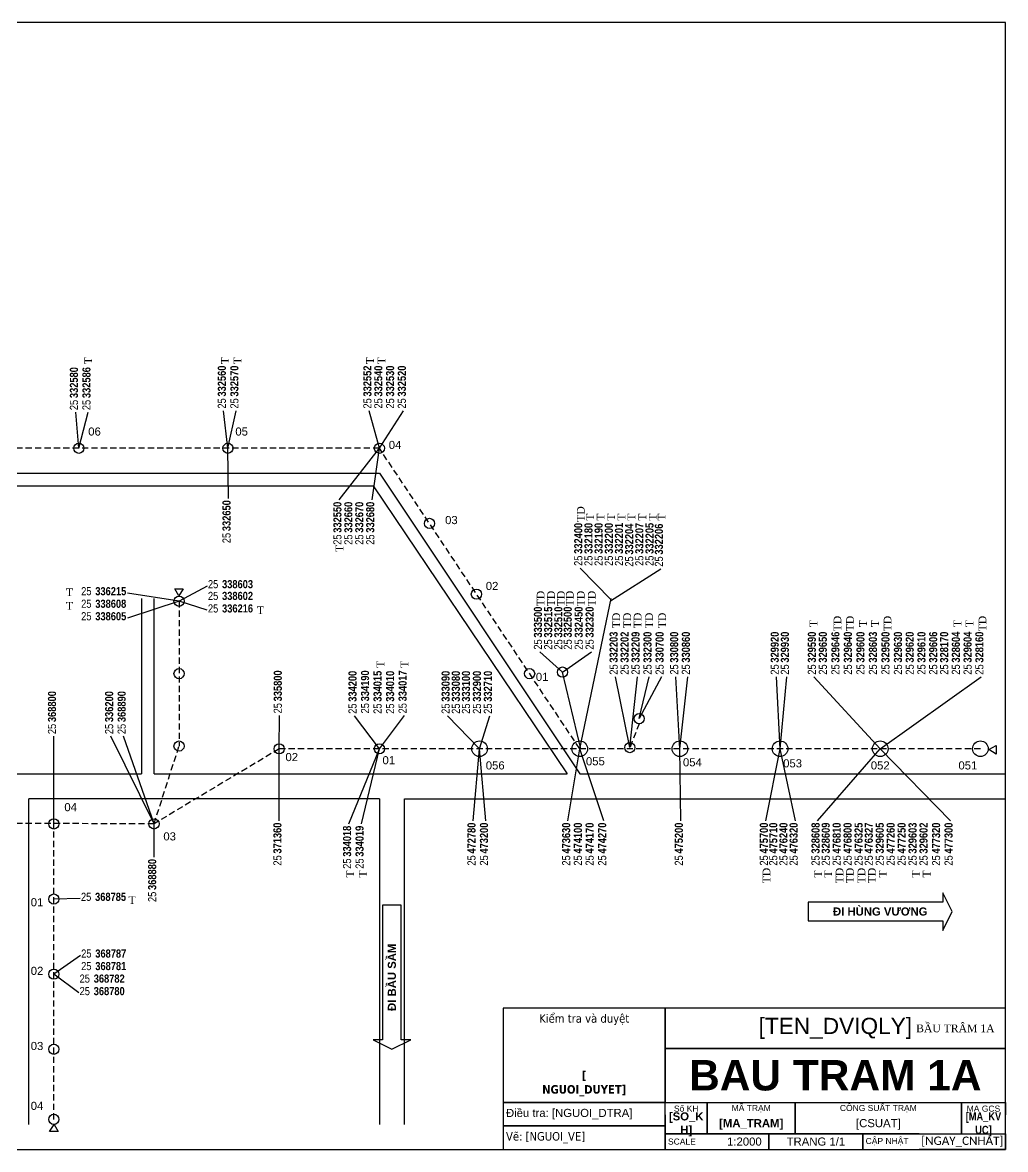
# Model space of a CAD drawing. Header units: metres. Extents: x 429925 to 893472, y 1245258 to 2552490.
# Drawn here: x 442458 to 442957, y 1266144 to 1266715 of the extents above; entities that cross this region are included whole.
import ezdxf

# ---------------------------------------------------------------- set-up
doc = ezdxf.new("R2010")
doc.units = ezdxf.units.M
doc.linetypes.add('HIDDEN2', pattern=[4.7625, 3.175, -1.5875])
for name, color, linetype in [('ANNOTATIONS', 7, 'Continuous'), ('CONNECTOR', 7, 'Continuous'), ('DATA_GRAPHIC', 7, 'Continuous')]:
    doc.layers.add(name, color=color, linetype=linetype)
doc.styles.get("Standard").update_dxf_attribs({"font": 'arial.ttf'})

msp = doc.modelspace()

# ---------------------------------------------------------------- linework, layer by layer
at = {"color": 9, "linetype": 'Continuous'}
for p, q in [((442410.82, 1266486.84), (442639.42, 1266486.84)), ((442639.42, 1266486.84), (442741.02, 1266334.44)), ((442410.82, 1266480.49), (442636.25, 1266480.49)), ((442636.25, 1266480.49), (442734.67, 1266334.44)), ((442518.77, 1266423.34), (442518.77, 1266334.44)), ((442525.12, 1266334.44), (442525.12, 1266423.34)), ((442347.32, 1266334.44), (442518.77, 1266334.44)), ((442525.12, 1266334.44), (442734.67, 1266334.44)), ((442741.02, 1266334.44), (442956.92, 1266334.44)), ((442639.42, 1266321.74), (442461.62, 1266321.74)), ((442461.62, 1266156.64), (442461.62, 1266321.74)), ((442639.42, 1266321.74), (442639.42, 1266156.64)), ((442652.12, 1266321.74), (442956.92, 1266321.74)), ((442652.12, 1266156.64), (442652.12, 1266321.74)), ((442929.93, 1266264.59), (442925.17, 1266274.12)), ((442925.17, 1266274.12), (442925.17, 1266269.36)), ((442641.01, 1266267.77), (442641.01, 1266199.51)), ((442650.53, 1266199.51), (442650.53, 1266267.77)), ((442925.17, 1266269.36), (442856.91, 1266269.36)), ((442925.17, 1266255.07), (442929.93, 1266264.59)), ((442856.91, 1266259.83), (442925.17, 1266259.83)), ((442925.17, 1266259.83), (442925.17, 1266255.07)), ((442641.01, 1266199.51), (442636.25, 1266199.51)), ((442636.25, 1266199.51), (442645.77, 1266194.74)), ((442645.77, 1266194.74), (442655.3, 1266199.51)), ((442655.3, 1266199.51), (442650.53, 1266199.51)), ((442784.38, 1266161.46), (442784.38, 1266167.82)), ((442784.38, 1266167.82), (442805.69, 1266167.82)), ((442805.69, 1266167.82), (442805.69, 1266161.46)), ((442805.71, 1266161.46), (442805.71, 1266167.82)), ((442805.71, 1266167.82), (442850.28, 1266167.82)), ((442850.28, 1266167.82), (442850.28, 1266161.46)), ((442850.28, 1266161.46), (442850.28, 1266167.82)), ((442850.28, 1266167.82), (442934.64, 1266167.82)), ((442934.62, 1266161.46), (442934.62, 1266167.82)), ((442934.62, 1266167.82), (442956.91, 1266167.82)), ((442934.64, 1266167.82), (442934.64, 1266161.46)), ((442956.91, 1266167.82), (442956.91, 1266161.46)), ((442784.38, 1266161.46), (442784.38, 1266151.9)), ((442805.69, 1266151.9), (442805.69, 1266161.46)), ((442805.71, 1266161.46), (442805.71, 1266151.9)), ((442850.28, 1266151.9), (442850.28, 1266161.46)), ((442850.28, 1266161.46), (442850.28, 1266151.9)), ((442934.62, 1266161.46), (442934.62, 1266151.9)), ((442934.64, 1266151.9), (442934.64, 1266161.46)), ((442956.91, 1266151.9), (442956.91, 1266161.46)), ((442784.38, 1266151.9), (442805.69, 1266151.9)), ((442812.06, 1266151.9), (442784.38, 1266151.9)), ((442784.38, 1266151.9), (442784.38, 1266143.94)), ((442805.71, 1266151.9), (442850.28, 1266151.9)), ((442850.28, 1266151.9), (442934.64, 1266151.9)), ((442913.14, 1266151.9), (442884.61, 1266151.9)), ((442884.61, 1266151.9), (442884.61, 1266143.94)), ((442913.15, 1266151.9), (442956.93, 1266151.9)), ((442934.62, 1266151.9), (442956.91, 1266151.9)), ((442956.93, 1266151.9), (442956.93, 1266143.94)), ((442784.38, 1266143.94), (442812.06, 1266143.94)), ((442884.61, 1266143.94), (442913.14, 1266143.94)), ((442956.93, 1266143.94), (442913.15, 1266143.94))]:
    msp.add_line(p, q, dxfattribs=at)
for points in [[(442144.12, 1266143.94), (442956.92, 1266143.94), (442956.92, 1266715.44), (442144.12, 1266715.44)], [(442537.63, 1266424.73), (442535.68, 1266428.31), (442539.96, 1266428.31)], [(442948.57, 1266346.78), (442952.16, 1266348.73), (442952.16, 1266344.45)], [(442856.91, 1266259.83), (442925.17, 1266259.83), (442925.17, 1266255.07), (442929.93, 1266264.59), (442925.17, 1266274.12), (442925.17, 1266269.36), (442856.91, 1266269.36)], [(442641.01, 1266267.77), (442641.01, 1266199.51), (442636.25, 1266199.51), (442645.77, 1266194.74), (442655.3, 1266199.51), (442650.53, 1266199.51), (442650.53, 1266267.77)], [(442702.22, 1266167.82), (442784.38, 1266167.82), (442784.38, 1266215.58), (442702.22, 1266215.58)], [(442784.38, 1266195.11), (442956.92, 1266195.11), (442956.92, 1266215.58), (442784.38, 1266215.58)], [(442784.38, 1266167.82), (442956.92, 1266167.82), (442956.92, 1266195.11), (442784.38, 1266195.11)], [(442702.22, 1266155.88), (442784.38, 1266155.88), (442784.38, 1266167.82), (442702.22, 1266167.82)], [(442474.52, 1266156.64), (442476.46, 1266153.06), (442472.18, 1266153.06)], [(442702.22, 1266143.94), (442784.38, 1266143.94), (442784.38, 1266155.88), (442702.22, 1266155.88)], [(442836.97, 1266143.94), (442884.62, 1266143.94), (442884.62, 1266151.9), (442836.97, 1266151.9)]]:
    msp.add_lwpolyline(points, close=True, dxfattribs=at)
for points in [[(442484.44, 1266499.54, -1), (442489.6, 1266499.54, -1)], [(442560.05, 1266499.54, -1), (442565.21, 1266499.54, -1)], [(442636.84, 1266499.54, -1), (442642, 1266499.54, -1)], [(442662.24, 1266461.44, -1), (442667.4, 1266461.44, -1)], [(442686.05, 1266425.53, -1), (442691.21, 1266425.53, -1)], [(442535.24, 1266421.96, -1), (442540.4, 1266421.96, -1)], [(442535.24, 1266385.24, -1), (442540.4, 1266385.24, -1)], [(442713.04, 1266385.24, -1), (442718.2, 1266385.24, -1)], [(442729.71, 1266386.04, -1), (442734.87, 1266386.04, -1)], [(442768.6, 1266362.42, -1), (442773.76, 1266362.42, -1)], [(442535.24, 1266348.53, -1), (442540.4, 1266348.53, -1)], [(442586.04, 1266347.14, -1), (442591.2, 1266347.14, -1)], [(442636.84, 1266347.14, -1), (442642, 1266347.14, -1)], [(442686.25, 1266347.14, -1), (442694.19, 1266347.14, -1)], [(442737.05, 1266347.14, -1), (442744.99, 1266347.14, -1)], [(442763.84, 1266347.74, -1), (442769, 1266347.74, -1)], [(442787.85, 1266347.14, -1), (442795.79, 1266347.14, -1)], [(442838.65, 1266347.14, -1), (442846.59, 1266347.14, -1)], [(442889.45, 1266347.14, -1), (442897.39, 1266347.14, -1)], [(442940.25, 1266347.14, -1), (442948.19, 1266347.14, -1)], [(442471.74, 1266309.04, -1), (442476.9, 1266309.04, -1)], [(442522.54, 1266309.04, -1), (442527.7, 1266309.04, -1)], [(442471.74, 1266270.94, -1), (442476.9, 1266270.94, -1)], [(442471.74, 1266232.84, -1), (442476.9, 1266232.84, -1)], [(442471.74, 1266194.74, -1), (442476.9, 1266194.74, -1)], [(442471.74, 1266159.22, -1), (442476.9, 1266159.22, -1)]]:
    msp.add_lwpolyline(points, format="xyb", close=True, dxfattribs=at)
at = {"layer": 'ANNOTATIONS', "linetype": 'Continuous'}
for p, q in [((442836.98, 1266151.9), (442812.07, 1266151.9)), ((442836.98, 1266143.94), (442836.98, 1266151.9)), ((442812.07, 1266143.94), (442836.98, 1266143.94))]:
    msp.add_line(p, q, dxfattribs=at)
at = {"layer": 'CONNECTOR', "linetype": 'Continuous'}
for p, q in [((442562.63, 1266499.54), (442560.44, 1266518.59)), ((442562.63, 1266499.54), (442566.79, 1266518.59)), ((442639.42, 1266499.54), (442634.26, 1266518.59)), ((442639.42, 1266499.54), (442651.72, 1266518.59)), ((442487.02, 1266499.54), (442485.43, 1266517.8)), ((442487.02, 1266499.54), (442491.78, 1266517.8)), ((442562.82, 1266474.14), (442562.63, 1266499.54)), ((442619.05, 1266473.35), (442639.42, 1266499.54)), ((442635.72, 1266473.35), (442639.42, 1266499.54)), ((442756.79, 1266422.84), (442741.22, 1266438.82)), ((442756.65, 1266422.17), (442782.1, 1266438.43)), ((442552.11, 1266429.69), (442537.82, 1266421.96)), ((442537.82, 1266421.96), (442511.63, 1266426.12)), ((442537.82, 1266421.96), (442511.63, 1266413.42)), ((442552.11, 1266417.39), (442537.82, 1266421.96)), ((442741.02, 1266347.14), (442756.9, 1266423.34)), ((442732.29, 1266386.04), (442720.78, 1266396.36)), ((442732.29, 1266386.04), (442746.97, 1266396.36)), ((442741.62, 1266347.14), (442732.29, 1266386.04)), ((442766.42, 1266347.74), (442759.15, 1266383.66)), ((442766.42, 1266347.74), (442770.26, 1266383.66)), ((442782.46, 1266383.66), (442771.18, 1266362.42)), ((442771.18, 1266362.42), (442776.31, 1266383.66)), ((442791.82, 1266347.14), (442789.84, 1266383.66)), ((442791.82, 1266347.14), (442795.79, 1266383.66)), ((442842.62, 1266347.14), (442840.84, 1266383.66)), ((442842.62, 1266347.14), (442846, 1266383.66)), ((442893.42, 1266347.14), (442859.69, 1266383.66)), ((442893.42, 1266347.14), (442944.62, 1266383.66)), ((442588.62, 1266347.14), (442588.82, 1266364.01)), ((442639.42, 1266347.14), (442652.12, 1266364.01)), ((442639.42, 1266347.14), (442626.72, 1266363.81)), ((442690.22, 1266347.14), (442673.95, 1266363.81)), ((442690.22, 1266347.14), (442695.38, 1266363.81)), ((442474.32, 1266309.04), (442474.32, 1266353.49)), ((442525.12, 1266309.04), (442503.29, 1266353.49)), ((442525.12, 1266309.04), (442509.64, 1266353.49)), ((442588.62, 1266310.63), (442588.62, 1266347.14)), ((442623.94, 1266309.04), (442639.42, 1266347.14)), ((442630.29, 1266309.04), (442639.42, 1266347.14)), ((442687.05, 1266310.63), (442690.22, 1266347.14)), ((442693.4, 1266310.63), (442690.22, 1266347.14)), ((442735.07, 1266310.63), (442741.02, 1266347.14)), ((442753.32, 1266310.63), (442741.02, 1266347.14)), ((442792.22, 1266310.63), (442791.82, 1266347.14)), ((442835.35, 1266310.63), (442842.62, 1266347.14)), ((442850.43, 1266310.63), (442842.62, 1266347.14)), ((442861.54, 1266310.63), (442893.42, 1266347.14)), ((442929.01, 1266310.63), (442893.42, 1266347.14)), ((442525.12, 1266292.18), (442525.12, 1266309.04)), ((442487.72, 1266271.14), (442474.32, 1266270.94)), ((442487.82, 1266242.37), (442474.32, 1266232.84)), ((442487.02, 1266223.32), (442474.32, 1266232.84))]:
    msp.add_line(p, q, dxfattribs=at)
at = {"layer": 'CONNECTOR', "linetype": 'HIDDEN2'}
for p, q in [((442639.42, 1266499.54), (442410.82, 1266499.54)), ((442741.02, 1266347.14), (442639.42, 1266499.54)), ((442537.82, 1266421.96), (442537.82, 1266348.53)), ((442771.18, 1266359.84), (442766.42, 1266347.74)), ((442525.12, 1266309.04), (442537.82, 1266348.53)), ((442588.62, 1266347.14), (442525.12, 1266309.04)), ((442944.22, 1266347.14), (442588.62, 1266347.14)), ((442525.12, 1266309.04), (442359.03, 1266309.64)), ((442474.32, 1266159.22), (442474.32, 1266309.04))]:
    msp.add_line(p, q, dxfattribs=at)

# ---------------------------------------------------------------- texts
at = {"char_height": 3.9136, "width": 22.225, "attachment_point": 5, "rotation": 90}
for s, insert in [('\\C7;\\fTimes New Roman|b0|i0|;\\H3.9136135429144;T', (442491.78, 1266543.99)), ('\\C7;\\fTimes New Roman|b0|i0|;\\H3.9136135429144;T', (442561.11, 1266543.99)), ('\\C7;\\fTimes New Roman|b0|i0|;\\H3.9136135429144;T', (442567.46, 1266543.99)), ('\\C7;\\fTimes New Roman|b0|i0|;\\H3.9136135429144;T', (442634.66, 1266543.99)), ('\\C7;\\fTimes New Roman|b0|i0|;\\H3.9136135429144;T', (442640.48, 1266543.99)), ('\\C7;\\fTimes New Roman|b0|i0|;\\H3.9136135429144;TD', (442741.55, 1266466.21)), ('\\C7;\\fTimes New Roman|b0|i0|;\\H3.9136135429144;T', (442746.31, 1266464.62)), ('\\C7;\\fTimes New Roman|b0|i0|;\\H3.9136135429144;T', (442751.61, 1266464.62)), ('\\C7;\\fTimes New Roman|b0|i0|;\\H3.9136135429144;T', (442756.9, 1266464.62)), ('\\C7;\\fTimes New Roman|b0|i0|;\\H3.9136135429144;T', (442762.19, 1266464.62)), ('\\C7;\\fTimes New Roman|b0|i0|;\\H3.9136135429144;T', (442767.22, 1266464.62)), ('\\C7;\\fTimes New Roman|b0|i0|;\\H3.9136135429144;T', (442772.77, 1266464.62)), ('\\C7;\\fTimes New Roman|b0|i0|;\\H3.9136135429144;T', (442778.06, 1266464.62)), ('\\C7;\\fTimes New Roman|b0|i0|;\\H3.9136135429144;T', (442782.56, 1266464.62)), ('\\C7;\\fTimes New Roman|b0|i0|;\\H3.9136135429144;T', (442619.18, 1266448.74)), ('\\C7;\\fTimes New Roman|b0|i0|;\\H3.9136135429144;TD', (442721.18, 1266423.34)), ('\\C7;\\fTimes New Roman|b0|i0|;\\H3.9136135429144;TD', (442726.47, 1266423.34)), ('\\C7;\\fTimes New Roman|b0|i0|;\\H3.9136135429144;TD', (442731.5, 1266423.34)), ('\\C7;\\fTimes New Roman|b0|i0|;\\H3.9136135429144;TD', (442735.99, 1266423.34)), ('\\C7;\\fTimes New Roman|b0|i0|;\\H3.9136135429144;TD', (442741.55, 1266423.34)), ('\\C7;\\fTimes New Roman|b0|i0|;\\H3.9136135429144;TD', (442747.11, 1266423.34)), ('\\C7;\\fTimes New Roman|b0|i0|;\\H3.9136135429144;TD', (442759.54, 1266412.23)), ('\\C7;\\fTimes New Roman|b0|i0|;\\H3.9136135429144;TD', (442765.1, 1266412.23)), ('\\C7;\\fTimes New Roman|b0|i0|;\\H3.9136135429144;TD', (442770.39, 1266412.23)), ('\\C7;\\fTimes New Roman|b0|i0|;\\H3.9136135429144;TD', (442776.21, 1266412.23)), ('\\C7;\\fTimes New Roman|b0|i0|;\\H3.9136135429144;TD', (442782.83, 1266412.23)), ('\\C7;\\fTimes New Roman|b0|i0|;\\H3.9136135429144;T', (442859.56, 1266410.64)), ('\\C7;\\fTimes New Roman|b0|i0|;\\H3.9136135429144;TD', (442871.73, 1266410.64)), ('\\C7;\\fTimes New Roman|b0|i0|;\\H3.9136135429144;TD', (442878.08, 1266410.64)), ('\\C7;\\fTimes New Roman|b0|i0|;\\H3.9136135429144;T', (442884.69, 1266410.64)), ('\\C7;\\fTimes New Roman|b0|i0|;\\H3.9136135429144;T', (442890.78, 1266410.64)), ('\\C7;\\fTimes New Roman|b0|i0|;\\H3.9136135429144;TD', (442897.13, 1266410.64)), ('\\C7;\\fTimes New Roman|b0|i0|;\\H3.9136135429144;T', (442932.58, 1266410.64)), ('\\C7;\\fTimes New Roman|b0|i0|;\\H3.9136135429144;T', (442938.67, 1266410.64)), ('\\C7;\\fTimes New Roman|b0|i0|;\\H3.9136135429144;TD', (442945.28, 1266410.64)), ('\\C7;\\fTimes New Roman|b0|i0|;\\H3.9136135429144;T', (442639.95, 1266390.01)), ('\\C7;\\fTimes New Roman|b0|i0|;\\H3.9136135429144;T', (442652.12, 1266390.01)), ('\\C7;\\fTimes New Roman|b0|i0|;\\H3.9136135429144;T', (442624.61, 1266283.64)), ('\\C7;\\fTimes New Roman|b0|i0|;\\H3.9136135429144;T', (442630.96, 1266283.64)), ('\\C7;\\fTimes New Roman|b0|i0|;\\H3.9136135429144;TD', (442835.74, 1266282.85)), ('\\C7;\\fTimes New Roman|b0|i0|;\\H3.9136135429144;T', (442861.94, 1266283.64)), ('\\C7;\\fTimes New Roman|b0|i0|;\\H3.9136135429144;T', (442866.96, 1266283.64)), ('\\C7;\\fTimes New Roman|b0|i0|;\\H3.9136135429144;TD', (442872.78, 1266282.85)), ('\\C7;\\fTimes New Roman|b0|i0|;\\H3.9136135429144;TD', (442878.08, 1266282.85)), ('\\C7;\\fTimes New Roman|b0|i0|;\\H3.9136135429144;TD', (442883.9, 1266282.85)), ('\\C7;\\fTimes New Roman|b0|i0|;\\H3.9136135429144;TD', (442889.19, 1266282.85)), ('\\C7;\\fTimes New Roman|b0|i0|;\\H3.9136135429144;T', (442894.74, 1266283.64)), ('\\C7;\\fTimes New Roman|b0|i0|;\\H3.9136135429144;T', (442911.41, 1266283.64)), ('\\C7;\\fTimes New Roman|b0|i0|;\\H3.9136135429144;T', (442916.97, 1266283.64))]:
    msp.add_mtext(s, dxfattribs=dict(at, insert=insert))
for s, insert, char_height, width, attachment_point in [('\\C7;\\fArial Unicode MS|b0|i0|;\\H4.1092942200601;06', (442494.96, 1266508.01), 4.1093, 22.225, 5), ('\\C7;\\fArial Unicode MS|b0|i0|;\\H4.1092942200601;05', (442569.57, 1266508.01), 4.1093, 22.225, 5), ('\\C7;\\fArial Unicode MS|b0|i0|;\\H4.1092942200601;04', (442647.36, 1266501.2), 4.1093, 22.225, 5), ('\\C7;\\fArial Unicode MS|b0|i0|;\\H4.1092942200601;03', (442675.93, 1266463.1), 4.1093, 22.225, 5), ('\\C7;\\fTimes New Roman|b0|i0|;\\H3.9136135429144;T', (442482.26, 1266426.52), 3.9136, 22.225, 5), ('\\C7;\\fArial Unicode MS|b0|i0|;\\H4.1092942200601;02', (442696.57, 1266429.69), 4.1093, 22.225, 5), ('\\C7;\\fTimes New Roman|b0|i0|;\\H3.9136135429144;T', (442482.26, 1266419.64), 3.9136, 22.225, 5), ('\\C7;\\fTimes New Roman|b0|i0|;\\H3.9136135429144;T', (442579.1, 1266417.39), 3.9136, 22.225, 5), ('\\C7;\\fArial Unicode MS|b0|i0|;\\H4.1092942200601;01', (442721.97, 1266383.59), 4.1093, 22.225, 5), ('\\C7;\\fArial Unicode MS|b0|i0|;\\H4.1092942200601;02', (442594.97, 1266342.91), 4.1093, 22.225, 5), ('\\C7;\\fArial Unicode MS|b0|i0|;\\H4.1092942200601;01', (442644.18, 1266341.32), 4.1093, 22.225, 5), ('\\C7;\\fArial Unicode MS|b0|i0|;\\H4.1092942200601;055', (442748.96, 1266340.79), 4.1093, 22.225, 5), ('\\C7;\\fArial Unicode MS|b0|i0|;\\H4.1092942200601;054', (442798.17, 1266340.27), 4.1093, 22.225, 5), ('\\C7;\\fArial Unicode MS|b0|i0|;\\H4.1092942200601;053', (442848.97, 1266339.74), 4.1093, 22.225, 5), ('\\C7;\\fArial Unicode MS|b0|i0|;\\H4.1092942200601;056', (442698.16, 1266338.68), 4.1093, 22.225, 5), ('\\C7;\\fArial Unicode MS|b0|i0|;\\H4.1092942200601;052', (442893.42, 1266338.68), 4.1093, 22.225, 5), ('\\C7;\\fArial Unicode MS|b0|i0|;\\H4.1092942200601;051', (442937.87, 1266338.68), 4.1093, 22.225, 5), ('\\C7;\\fArial Unicode MS|b0|i0|;\\H4.1092942200601;04', (442482.85, 1266317.51), 4.1093, 22.225, 5), ('\\C7;\\fArial Unicode MS|b0|i0|;\\H4.1092942200601;03', (442533.06, 1266302.69), 4.1093, 22.225, 5), ('\\C7;\\fArial Unicode MS|b0|i0|;\\H4.1092942200601;01', (442465.79, 1266269.29), 4.1093, 22.225, 5), ('\\C7;\\fTimes New Roman|b0|i0|;\\H3.9136135429144;T', (442514.01, 1266270.42), 3.9136, 22.225, 5), ('\\C7;\\fArial Unicode MS|b1|i0|;\\H4.1092942200601;ĐI HÙNG VƯƠNG', (442893.42, 1266264.59), 4.1093, 73.025, 5), ('\\C7;\\fArial Unicode MS|b0|i0|;\\H4.1092942200601;02', (442465.79, 1266234.5), 4.1093, 22.225, 5), ('\\C7;\\fTahoma|b0|i0|;\\H4.315999160707;Kiểm tra và duyệt\\P\\P\\P\\P\\fTahoma|b1|i0|;[\\PNGUOI_DUYET]', (442743.3, 1266191.7), 4.316, 82.1613, 5), ('\\C7;\\fArial Unicode MS|b0|i0|;\\H8.2185884401202;[TEN_DVIQLY]', (442870.65, 1266205.35), 8.2186, 172.5387, 5), ('\\C7;\\fTimes New Roman|b0|i0|;\\H3.9136135429144;BẦU TRÂM 1A', (442931.52, 1266205.33), 3.9136, 114.3, 5), ('\\C7;\\fArial Unicode MS|b0|i0|;\\H4.1092942200601;03', (442465.79, 1266196.4), 4.1093, 22.225, 5), ('{\\fArial Unicode MS|b1|i0|c0|p34;\\H1x;\\C7;BAU TRAM 1A}', (442870.65, 1266181.47), 15.41, 172.5387, 5), ('\\C7;\\fArial Unicode MS|b0|i0|;\\H4.1092942200601;04', (442465.79, 1266166.04), 4.1093, 22.225, 5), ('\\C7;\\fArial|b0|i0|;\\H4.1092942200601;Điều tra: [NGUOI_DTRA]', (442703.63, 1266161.85), 4.1093, 82.1613, 4), ('\\C7;\\fArial|b0|i0|;\\H3.0819353945553;Số KH', (442795.03, 1266164.64), 3.0819, 27.7139, 5), ('\\C7;\\fArial|b0|i0|;\\H3.0819353945553;MÃ TRẠM', (442827.99, 1266164.64), 3.0819, 44.5725, 5), ('\\C7;\\fArial|b0|i0|;\\H3.0819353945553;CÔNG SUẤT TRẠM', (442892.46, 1266164.64), 3.0819, 84.3566, 5), ('\\C7;\\fArial|b0|i0|;\\H3.0819353945553;MA GCS', (442945.77, 1266164.64), 3.0819, 22.2862, 5), ('\\C7;\\fArial Unicode MS|b1|i0|;\\H4.1092942200601;[SO_K\\PH]', (442795.03, 1266156.68), 4.1093, 21.3184, 5), ('\\C7;\\fArial Unicode MS|b1|i0|;\\H4.1092942200601;[MA_TRAM]', (442827.99, 1266156.68), 4.1093, 44.5725, 5), ('\\C7;\\fArial|b0|i0|;\\H4.1092942200601;[CSUAT]', (442892.46, 1266156.68), 4.1093, 84.3566, 5), ('\\C7;\\fArial Narrow|b1|i0|;\\H4.1092942200601;[MA_KV\\PUC]', (442945.77, 1266156.68), 4.1093, 22.2862, 5), ('\\C7;\\fTahoma|b0|i0|;\\H4.315999160707;Vẽ: [NGUOI_VE]', (442703.63, 1266149.91), 4.316, 82.1613, 4), ('\\C7;\\fArial|b0|i0|;\\H3.0819353945553;SCALE', (442785.79, 1266147.92), 3.0819, 27.6859, 4), ('\\C7;\\fArial|b0|i0|;\\H4.1092942200601;TRANG 1/1', (442860.79, 1266147.92), 4.1093, 47.6535, 5), ('\\C7;\\fArial|b0|i0|;\\H3.0819353945553;CẬP NHẬT', (442886.02, 1266147.92), 3.0819, 28.5264, 4), ('\\C7;\\fCalibri|b0|i0|;\\H4.2333171844482;[NGAY_CNHAT]', (442935.04, 1266147.92), 4.2333, 43.7829, 5)]:
    msp.add_mtext(s, dxfattribs=dict(insert=insert, char_height=char_height, width=width, attachment_point=attachment_point))
at = {"layer": 'ANNOTATIONS', "insert": (442824.53, 1266147.92), "char_height": 4.1093, "width": 24.9097, "attachment_point": 5}
msp.add_mtext('\\C7;\\fArial|b0|i0|;\\H4.1092942200601;1:2000', dxfattribs=at)
at = {"layer": 'DATA_GRAPHIC', "char_height": 4.1093, "rotation": 90}
for s, insert, width, attachment_point in [('\\C7;\\fArial Narrow|b1|i0|;\\H4.1092942200601;332560', (442557.46, 1266541.48), 17.6133, 3), ('\\C7;\\fArial Narrow|b1|i0|;\\H4.1092942200601;332570', (442563.81, 1266541.48), 17.6133, 3), ('\\C7;\\fArial Narrow|b1|i0|;\\H4.1092942200601;332552', (442631.27, 1266541.48), 17.6133, 3), ('\\C7;\\fArial Narrow|b1|i0|;\\H4.1092942200601;332540', (442636.83, 1266541.48), 17.6133, 3), ('\\C7;\\fArial Narrow|b1|i0|;\\H4.1092942200601;332530', (442642.78, 1266541.48), 17.6133, 3), ('\\C7;\\fArial Narrow|b1|i0|;\\H4.1092942200601;332520', (442648.74, 1266541.48), 17.6133, 3), ('\\C7;\\fArial Narrow|b1|i0|;\\H4.1092942200601;332580', (442482.45, 1266540.69), 17.6133, 3), ('\\C7;\\fArial Narrow|b1|i0|;\\H4.1092942200601;332586', (442488.8, 1266540.69), 17.6133, 3), ('\\C7;\\fArial Narrow|b0|i0|;\\H4.1092942200601;25', (442557.46, 1266522.27), 6.9081, 2), ('\\C7;\\fArial Narrow|b0|i0|;\\H4.1092942200601;25', (442563.81, 1266522.27), 6.9081, 2), ('\\C7;\\fArial Narrow|b0|i0|;\\H4.1092942200601;25', (442631.27, 1266522.27), 6.9081, 2), ('\\C7;\\fArial Narrow|b0|i0|;\\H4.1092942200601;25', (442636.83, 1266522.27), 6.9081, 2), ('\\C7;\\fArial Narrow|b0|i0|;\\H4.1092942200601;25', (442642.78, 1266522.27), 6.9081, 2), ('\\C7;\\fArial Narrow|b0|i0|;\\H4.1092942200601;25', (442648.74, 1266522.27), 6.9081, 2), ('\\C7;\\fArial Narrow|b0|i0|;\\H4.1092942200601;25', (442482.45, 1266521.48), 6.9081, 2), ('\\C7;\\fArial Narrow|b0|i0|;\\H4.1092942200601;25', (442488.8, 1266521.48), 6.9081, 2), ('\\C7;\\fArial Narrow|b1|i0|;\\H4.1092942200601;332650', (442559.84, 1266473.22), 17.6133, 3), ('\\C7;\\fArial Narrow|b1|i0|;\\H4.1092942200601;332550', (442616.06, 1266472.42), 17.6133, 3), ('\\C7;\\fArial Narrow|b1|i0|;\\H4.1092942200601;332660', (442621.62, 1266472.42), 17.6133, 3), ('\\C7;\\fArial Narrow|b1|i0|;\\H4.1092942200601;332670', (442627.17, 1266472.42), 17.6133, 3), ('\\C7;\\fArial Narrow|b1|i0|;\\H4.1092942200601;332680', (442632.73, 1266472.42), 17.6133, 3), ('\\C7;\\fArial Narrow|b1|i0|;\\H4.1092942200601;332400', (442738.23, 1266461.71), 17.6133, 3), ('\\C7;\\fArial Narrow|b1|i0|;\\H4.1092942200601;332180', (442743.39, 1266461.71), 17.6133, 3), ('\\C7;\\fArial Narrow|b1|i0|;\\H4.1092942200601;332190', (442748.55, 1266461.71), 17.6133, 3), ('\\C7;\\fArial Narrow|b1|i0|;\\H4.1092942200601;332200', (442753.71, 1266461.71), 17.6133, 3), ('\\C7;\\fArial Narrow|b1|i0|;\\H4.1092942200601;332201', (442758.87, 1266461.71), 17.6133, 3), ('\\C7;\\fArial Narrow|b1|i0|;\\H4.1092942200601;332204', (442764.03, 1266461.31), 17.6133, 3), ('\\C7;\\fArial Narrow|b1|i0|;\\H4.1092942200601;332207', (442769.19, 1266461.71), 17.6133, 3), ('\\C7;\\fArial Narrow|b1|i0|;\\H4.1092942200601;332205', (442774.35, 1266461.71), 17.6133, 3), ('\\C7;\\fArial Narrow|b0|i0|;\\H4.1092942200601;25', (442559.84, 1266454.01), 6.9081, 2), ('\\C7;\\fArial Narrow|b0|i0|;\\H4.1092942200601;25', (442616.06, 1266453.21), 6.9081, 2), ('\\C7;\\fArial Narrow|b0|i0|;\\H4.1092942200601;25', (442621.62, 1266453.21), 6.9081, 2), ('\\C7;\\fArial Narrow|b0|i0|;\\H4.1092942200601;25', (442627.17, 1266453.21), 6.9081, 2), ('\\C7;\\fArial Narrow|b0|i0|;\\H4.1092942200601;25', (442632.73, 1266453.21), 6.9081, 2), ('\\C7;\\fArial Narrow|b1|i0|;\\H4.1092942200601;332206', (442779.11, 1266461.31), 17.6133, 3), ('\\C7;\\fArial Narrow|b0|i0|;\\H4.1092942200601;25', (442738.23, 1266442.5), 6.9081, 2), ('\\C7;\\fArial Narrow|b0|i0|;\\H4.1092942200601;25', (442743.39, 1266442.5), 6.9081, 2), ('\\C7;\\fArial Narrow|b0|i0|;\\H4.1092942200601;25', (442748.55, 1266442.5), 6.9081, 2), ('\\C7;\\fArial Narrow|b0|i0|;\\H4.1092942200601;25', (442753.71, 1266442.5), 6.9081, 2), ('\\C7;\\fArial Narrow|b0|i0|;\\H4.1092942200601;25', (442758.87, 1266442.5), 6.9081, 2), ('\\C7;\\fArial Narrow|b0|i0|;\\H4.1092942200601;25', (442764.03, 1266442.1), 6.9081, 2), ('\\C7;\\fArial Narrow|b0|i0|;\\H4.1092942200601;25', (442769.19, 1266442.5), 6.9081, 2), ('\\C7;\\fArial Narrow|b0|i0|;\\H4.1092942200601;25', (442774.35, 1266442.5), 6.9081, 2), ('\\C7;\\fArial Narrow|b0|i0|;\\H4.1092942200601;25', (442779.11, 1266442.1), 6.9081, 2), ('\\C7;\\fArial Narrow|b1|i0|;\\H4.1092942200601;333500', (442717.79, 1266419.24), 17.6133, 3), ('\\C7;\\fArial Narrow|b1|i0|;\\H4.1092942200601;332515', (442722.95, 1266419.24), 17.6133, 3), ('\\C7;\\fArial Narrow|b1|i0|;\\H4.1092942200601;332510', (442728.11, 1266419.24), 17.6133, 3), ('\\C7;\\fArial Narrow|b1|i0|;\\H4.1092942200601;332500', (442732.87, 1266419.24), 17.6133, 3), ('\\C7;\\fArial Narrow|b1|i0|;\\H4.1092942200601;332450', (442738.43, 1266419.24), 17.6133, 3), ('\\C7;\\fArial Narrow|b1|i0|;\\H4.1092942200601;332320', (442743.99, 1266419.24), 17.6133, 3), ('\\C7;\\fArial Narrow|b1|i0|;\\H4.1092942200601;332203', (442756.16, 1266406.54), 17.6133, 3), ('\\C7;\\fArial Narrow|b1|i0|;\\H4.1092942200601;332202', (442761.71, 1266406.54), 17.6133, 3), ('\\C7;\\fArial Narrow|b1|i0|;\\H4.1092942200601;332209', (442767.27, 1266406.54), 17.6133, 3), ('\\C7;\\fArial Narrow|b1|i0|;\\H4.1092942200601;332300', (442773.32, 1266406.54), 17.6133, 3), ('\\C7;\\fArial Narrow|b1|i0|;\\H4.1092942200601;330700', (442779.47, 1266406.54), 17.6133, 3), ('\\C7;\\fArial Narrow|b1|i0|;\\H4.1092942200601;330800', (442786.85, 1266406.54), 17.6133, 3), ('\\C7;\\fArial Narrow|b1|i0|;\\H4.1092942200601;330860', (442792.8, 1266406.54), 17.6133, 3), ('\\C7;\\fArial Narrow|b1|i0|;\\H4.1092942200601;329920', (442837.85, 1266406.54), 17.6133, 3), ('\\C7;\\fArial Narrow|b1|i0|;\\H4.1092942200601;329930', (442843.01, 1266406.54), 17.6133, 3), ('\\C7;\\fArial Narrow|b1|i0|;\\H4.1092942200601;329590', (442856.7, 1266406.54), 17.6133, 3), ('\\C7;\\fArial Narrow|b1|i0|;\\H4.1092942200601;329650', (442862.26, 1266406.54), 17.6133, 3), ('\\C7;\\fArial Narrow|b1|i0|;\\H4.1092942200601;329646', (442868.61, 1266406.54), 17.6133, 3), ('\\C7;\\fArial Narrow|b1|i0|;\\H4.1092942200601;329640', (442874.96, 1266406.54), 17.6133, 3), ('\\C7;\\fArial Narrow|b1|i0|;\\H4.1092942200601;329600', (442881.31, 1266406.54), 17.6133, 3), ('\\C7;\\fArial Narrow|b1|i0|;\\H4.1092942200601;328603', (442887.66, 1266406.54), 17.6133, 3), ('\\C7;\\fArial Narrow|b1|i0|;\\H4.1092942200601;329500', (442894.01, 1266406.54), 17.6133, 3), ('\\C7;\\fArial Narrow|b1|i0|;\\H4.1092942200601;329630', (442900.36, 1266406.54), 17.6133, 3), ('\\C7;\\fArial Narrow|b1|i0|;\\H4.1092942200601;329620', (442906.31, 1266406.54), 17.6133, 3), ('\\C7;\\fArial Narrow|b1|i0|;\\H4.1092942200601;329610', (442912.26, 1266406.54), 17.6133, 3), ('\\C7;\\fArial Narrow|b1|i0|;\\H4.1092942200601;329606', (442918.21, 1266406.54), 17.6133, 3), ('\\C7;\\fArial Narrow|b1|i0|;\\H4.1092942200601;328170', (442923.77, 1266406.54), 17.6133, 3), ('\\C7;\\fArial Narrow|b1|i0|;\\H4.1092942200601;328604', (442929.72, 1266406.54), 17.6133, 3), ('\\C7;\\fArial Narrow|b1|i0|;\\H4.1092942200601;329604', (442935.68, 1266406.54), 17.6133, 3), ('\\C7;\\fArial Narrow|b1|i0|;\\H4.1092942200601;328160', (442941.63, 1266406.54), 17.6133, 3), ('\\C7;\\fArial Narrow|b0|i0|;\\H4.1092942200601;25', (442717.79, 1266400.03), 6.9081, 2), ('\\C7;\\fArial Narrow|b0|i0|;\\H4.1092942200601;25', (442722.95, 1266400.03), 6.9081, 2), ('\\C7;\\fArial Narrow|b0|i0|;\\H4.1092942200601;25', (442728.11, 1266400.03), 6.9081, 2), ('\\C7;\\fArial Narrow|b0|i0|;\\H4.1092942200601;25', (442732.87, 1266400.03), 6.9081, 2), ('\\C7;\\fArial Narrow|b0|i0|;\\H4.1092942200601;25', (442738.43, 1266400.03), 6.9081, 2), ('\\C7;\\fArial Narrow|b0|i0|;\\H4.1092942200601;25', (442743.99, 1266400.03), 6.9081, 2), ('\\C7;\\fArial Narrow|b0|i0|;\\H4.1092942200601;25', (442756.16, 1266387.33), 6.9081, 2), ('\\C7;\\fArial Narrow|b0|i0|;\\H4.1092942200601;25', (442761.71, 1266387.33), 6.9081, 2), ('\\C7;\\fArial Narrow|b0|i0|;\\H4.1092942200601;25', (442767.27, 1266387.33), 6.9081, 2), ('\\C7;\\fArial Narrow|b0|i0|;\\H4.1092942200601;25', (442773.32, 1266387.33), 6.9081, 2), ('\\C7;\\fArial Narrow|b0|i0|;\\H4.1092942200601;25', (442779.47, 1266387.33), 6.9081, 2), ('\\C7;\\fArial Narrow|b0|i0|;\\H4.1092942200601;25', (442786.85, 1266387.33), 6.9081, 2), ('\\C7;\\fArial Narrow|b0|i0|;\\H4.1092942200601;25', (442792.8, 1266387.33), 6.9081, 2), ('\\C7;\\fArial Narrow|b0|i0|;\\H4.1092942200601;25', (442837.85, 1266387.33), 6.9081, 2), ('\\C7;\\fArial Narrow|b0|i0|;\\H4.1092942200601;25', (442843.01, 1266387.33), 6.9081, 2), ('\\C7;\\fArial Narrow|b0|i0|;\\H4.1092942200601;25', (442856.7, 1266387.33), 6.9081, 2), ('\\C7;\\fArial Narrow|b0|i0|;\\H4.1092942200601;25', (442862.26, 1266387.33), 6.9081, 2), ('\\C7;\\fArial Narrow|b0|i0|;\\H4.1092942200601;25', (442868.61, 1266387.33), 6.9081, 2), ('\\C7;\\fArial Narrow|b0|i0|;\\H4.1092942200601;25', (442874.96, 1266387.33), 6.9081, 2), ('\\C7;\\fArial Narrow|b0|i0|;\\H4.1092942200601;25', (442881.31, 1266387.33), 6.9081, 2), ('\\C7;\\fArial Narrow|b0|i0|;\\H4.1092942200601;25', (442887.66, 1266387.33), 6.9081, 2), ('\\C7;\\fArial Narrow|b0|i0|;\\H4.1092942200601;25', (442894.01, 1266387.33), 6.9081, 2), ('\\C7;\\fArial Narrow|b0|i0|;\\H4.1092942200601;25', (442900.36, 1266387.33), 6.9081, 2), ('\\C7;\\fArial Narrow|b0|i0|;\\H4.1092942200601;25', (442906.31, 1266387.33), 6.9081, 2), ('\\C7;\\fArial Narrow|b0|i0|;\\H4.1092942200601;25', (442912.26, 1266387.33), 6.9081, 2), ('\\C7;\\fArial Narrow|b0|i0|;\\H4.1092942200601;25', (442918.21, 1266387.33), 6.9081, 2), ('\\C7;\\fArial Narrow|b0|i0|;\\H4.1092942200601;25', (442923.77, 1266387.33), 6.9081, 2), ('\\C7;\\fArial Narrow|b0|i0|;\\H4.1092942200601;25', (442929.72, 1266387.33), 6.9081, 2), ('\\C7;\\fArial Narrow|b0|i0|;\\H4.1092942200601;25', (442935.68, 1266387.33), 6.9081, 2), ('\\C7;\\fArial Narrow|b0|i0|;\\H4.1092942200601;25', (442941.63, 1266387.33), 6.9081, 2), ('\\C7;\\fArial Narrow|b1|i0|;\\H4.1092942200601;335800', (442585.83, 1266386.9), 17.6133, 3), ('\\C7;\\fArial Narrow|b1|i0|;\\H4.1092942200601;334200', (442623.73, 1266386.7), 17.6133, 3), ('\\C7;\\fArial Narrow|b1|i0|;\\H4.1092942200601;334190', (442630.08, 1266386.9), 17.6133, 3), ('\\C7;\\fArial Narrow|b1|i0|;\\H4.1092942200601;334015', (442636.43, 1266386.7), 17.6133, 3), ('\\C7;\\fArial Narrow|b1|i0|;\\H4.1092942200601;334010', (442642.78, 1266386.7), 17.6133, 3), ('\\C7;\\fArial Narrow|b1|i0|;\\H4.1092942200601;334017', (442649.13, 1266386.9), 17.6133, 3), ('\\C7;\\fArial Narrow|b1|i0|;\\H4.1092942200601;333090', (442670.96, 1266386.7), 17.6133, 3), ('\\C7;\\fArial Narrow|b1|i0|;\\H4.1092942200601;333080', (442676.12, 1266386.7), 17.6133, 3), ('\\C7;\\fArial Narrow|b1|i0|;\\H4.1092942200601;333100', (442681.28, 1266386.7), 17.6133, 3), ('\\C7;\\fArial Narrow|b1|i0|;\\H4.1092942200601;332900', (442686.84, 1266386.7), 17.6133, 3), ('\\C7;\\fArial Narrow|b1|i0|;\\H4.1092942200601;332710', (442692.39, 1266386.7), 17.6133, 3), ('\\C7;\\fArial Narrow|b1|i0|;\\H4.1092942200601;368800', (442471.33, 1266376.38), 17.6133, 3), ('\\C7;\\fArial Narrow|b1|i0|;\\H4.1092942200601;336200', (442500.31, 1266376.38), 17.6133, 3), ('\\C7;\\fArial Narrow|b1|i0|;\\H4.1092942200601;368890', (442506.66, 1266376.38), 17.6133, 3), ('\\C7;\\fArial Narrow|b0|i0|;\\H4.1092942200601;25', (442585.83, 1266367.69), 6.9081, 2), ('\\C7;\\fArial Narrow|b0|i0|;\\H4.1092942200601;25', (442623.73, 1266367.49), 6.9081, 2), ('\\C7;\\fArial Narrow|b0|i0|;\\H4.1092942200601;25', (442630.08, 1266367.69), 6.9081, 2), ('\\C7;\\fArial Narrow|b0|i0|;\\H4.1092942200601;25', (442636.43, 1266367.49), 6.9081, 2), ('\\C7;\\fArial Narrow|b0|i0|;\\H4.1092942200601;25', (442642.78, 1266367.49), 6.9081, 2), ('\\C7;\\fArial Narrow|b0|i0|;\\H4.1092942200601;25', (442649.13, 1266367.69), 6.9081, 2), ('\\C7;\\fArial Narrow|b0|i0|;\\H4.1092942200601;25', (442670.96, 1266367.49), 6.9081, 2), ('\\C7;\\fArial Narrow|b0|i0|;\\H4.1092942200601;25', (442676.12, 1266367.49), 6.9081, 2), ('\\C7;\\fArial Narrow|b0|i0|;\\H4.1092942200601;25', (442681.28, 1266367.49), 6.9081, 2), ('\\C7;\\fArial Narrow|b0|i0|;\\H4.1092942200601;25', (442686.84, 1266367.49), 6.9081, 2), ('\\C7;\\fArial Narrow|b0|i0|;\\H4.1092942200601;25', (442692.39, 1266367.49), 6.9081, 2), ('\\C7;\\fArial Narrow|b0|i0|;\\H4.1092942200601;25', (442471.33, 1266357.17), 6.9081, 2), ('\\C7;\\fArial Narrow|b0|i0|;\\H4.1092942200601;25', (442500.31, 1266357.17), 6.9081, 2), ('\\C7;\\fArial Narrow|b0|i0|;\\H4.1092942200601;25', (442506.66, 1266357.17), 6.9081, 2), ('\\C7;\\fArial Narrow|b1|i0|;\\H4.1092942200601;371360', (442585.63, 1266309.7), 17.6133, 3), ('\\C7;\\fArial Narrow|b1|i0|;\\H4.1092942200601;334018', (442620.96, 1266308.12), 17.6133, 3), ('\\C7;\\fArial Narrow|b1|i0|;\\H4.1092942200601;334019', (442627.31, 1266308.12), 17.6133, 3), ('\\C7;\\fArial Narrow|b1|i0|;\\H4.1092942200601;472780', (442684.06, 1266309.7), 17.6133, 3), ('\\C7;\\fArial Narrow|b1|i0|;\\H4.1092942200601;473200', (442690.41, 1266309.7), 17.6133, 3), ('\\C7;\\fArial Narrow|b1|i0|;\\H4.1092942200601;473630', (442732.08, 1266309.7), 17.6133, 3), ('\\C7;\\fArial Narrow|b1|i0|;\\H4.1092942200601;474100', (442738.03, 1266309.7), 17.6133, 3), ('\\C7;\\fArial Narrow|b1|i0|;\\H4.1092942200601;474170', (442743.99, 1266309.7), 17.6133, 3), ('\\C7;\\fArial Narrow|b1|i0|;\\H4.1092942200601;474270', (442750.34, 1266309.7), 17.6133, 3), ('\\C7;\\fArial Narrow|b1|i0|;\\H4.1092942200601;475200', (442789.23, 1266309.7), 17.6133, 3), ('\\C7;\\fArial Narrow|b1|i0|;\\H4.1092942200601;475700', (442832.36, 1266309.7), 17.6133, 3), ('\\C7;\\fArial Narrow|b1|i0|;\\H4.1092942200601;475710', (442837.12, 1266309.7), 17.6133, 3), ('\\C7;\\fArial Narrow|b1|i0|;\\H4.1092942200601;476240', (442842.28, 1266309.7), 17.6133, 3), ('\\C7;\\fArial Narrow|b1|i0|;\\H4.1092942200601;476320', (442847.44, 1266309.7), 17.6133, 3), ('\\C7;\\fArial Narrow|b1|i0|;\\H4.1092942200601;328608', (442858.55, 1266309.7), 17.6133, 3), ('\\C7;\\fArial Narrow|b1|i0|;\\H4.1092942200601;328609', (442863.71, 1266309.7), 17.6133, 3), ('\\C7;\\fArial Narrow|b1|i0|;\\H4.1092942200601;476810', (442869.27, 1266309.7), 17.6133, 3), ('\\C7;\\fArial Narrow|b1|i0|;\\H4.1092942200601;476800', (442874.82, 1266309.7), 17.6133, 3), ('\\C7;\\fArial Narrow|b1|i0|;\\H4.1092942200601;476325', (442880.38, 1266309.7), 17.6133, 3), ('\\C7;\\fArial Narrow|b1|i0|;\\H4.1092942200601;476327', (442885.54, 1266309.7), 17.6133, 3), ('\\C7;\\fArial Narrow|b1|i0|;\\H4.1092942200601;329605', (442891.1, 1266309.7), 17.6133, 3), ('\\C7;\\fArial Narrow|b1|i0|;\\H4.1092942200601;477260', (442896.65, 1266309.7), 17.6133, 3), ('\\C7;\\fArial Narrow|b1|i0|;\\H4.1092942200601;477250', (442902.21, 1266309.7), 17.6133, 3), ('\\C7;\\fArial Narrow|b1|i0|;\\H4.1092942200601;329603', (442907.76, 1266309.7), 17.6133, 3), ('\\C7;\\fArial Narrow|b1|i0|;\\H4.1092942200601;329602', (442913.32, 1266309.7), 17.6133, 3), ('\\C7;\\fArial Narrow|b1|i0|;\\H4.1092942200601;477320', (442919.67, 1266309.7), 17.6133, 3), ('\\C7;\\fArial Narrow|b1|i0|;\\H4.1092942200601;477300', (442926.02, 1266309.7), 17.6133, 3), ('\\C7;\\fArial Narrow|b1|i0|;\\H4.1092942200601;368880', (442522.13, 1266291.25), 17.6133, 3), ('\\C7;\\fArial Narrow|b0|i0|;\\H4.1092942200601;25', (442585.63, 1266290.5), 6.9081, 2), ('\\C7;\\fArial Narrow|b0|i0|;\\H4.1092942200601;25', (442620.96, 1266288.91), 6.9081, 2), ('\\C7;\\fArial Narrow|b0|i0|;\\H4.1092942200601;25', (442627.31, 1266288.91), 6.9081, 2), ('\\C7;\\fArial Narrow|b0|i0|;\\H4.1092942200601;25', (442684.06, 1266290.5), 6.9081, 2), ('\\C7;\\fArial Narrow|b0|i0|;\\H4.1092942200601;25', (442690.41, 1266290.5), 6.9081, 2), ('\\C7;\\fArial Narrow|b0|i0|;\\H4.1092942200601;25', (442732.08, 1266290.5), 6.9081, 2), ('\\C7;\\fArial Narrow|b0|i0|;\\H4.1092942200601;25', (442738.03, 1266290.5), 6.9081, 2), ('\\C7;\\fArial Narrow|b0|i0|;\\H4.1092942200601;25', (442743.99, 1266290.5), 6.9081, 2), ('\\C7;\\fArial Narrow|b0|i0|;\\H4.1092942200601;25', (442750.34, 1266290.5), 6.9081, 2), ('\\C7;\\fArial Narrow|b0|i0|;\\H4.1092942200601;25', (442789.23, 1266290.5), 6.9081, 2), ('\\C7;\\fArial Narrow|b0|i0|;\\H4.1092942200601;25', (442832.36, 1266290.5), 6.9081, 2), ('\\C7;\\fArial Narrow|b0|i0|;\\H4.1092942200601;25', (442837.12, 1266290.5), 6.9081, 2), ('\\C7;\\fArial Narrow|b0|i0|;\\H4.1092942200601;25', (442842.28, 1266290.5), 6.9081, 2), ('\\C7;\\fArial Narrow|b0|i0|;\\H4.1092942200601;25', (442847.44, 1266290.5), 6.9081, 2), ('\\C7;\\fArial Narrow|b0|i0|;\\H4.1092942200601;25', (442858.55, 1266290.5), 6.9081, 2), ('\\C7;\\fArial Narrow|b0|i0|;\\H4.1092942200601;25', (442863.71, 1266290.5), 6.9081, 2), ('\\C7;\\fArial Narrow|b0|i0|;\\H4.1092942200601;25', (442869.27, 1266290.5), 6.9081, 2), ('\\C7;\\fArial Narrow|b0|i0|;\\H4.1092942200601;25', (442874.82, 1266290.5), 6.9081, 2), ('\\C7;\\fArial Narrow|b0|i0|;\\H4.1092942200601;25', (442880.38, 1266290.5), 6.9081, 2), ('\\C7;\\fArial Narrow|b0|i0|;\\H4.1092942200601;25', (442885.54, 1266290.5), 6.9081, 2), ('\\C7;\\fArial Narrow|b0|i0|;\\H4.1092942200601;25', (442891.1, 1266290.5), 6.9081, 2), ('\\C7;\\fArial Narrow|b0|i0|;\\H4.1092942200601;25', (442896.65, 1266290.5), 6.9081, 2), ('\\C7;\\fArial Narrow|b0|i0|;\\H4.1092942200601;25', (442902.21, 1266290.5), 6.9081, 2), ('\\C7;\\fArial Narrow|b0|i0|;\\H4.1092942200601;25', (442907.76, 1266290.5), 6.9081, 2), ('\\C7;\\fArial Narrow|b0|i0|;\\H4.1092942200601;25', (442913.32, 1266290.5), 6.9081, 2), ('\\C7;\\fArial Narrow|b0|i0|;\\H4.1092942200601;25', (442919.67, 1266290.5), 6.9081, 2), ('\\C7;\\fArial Narrow|b0|i0|;\\H4.1092942200601;25', (442926.02, 1266290.5), 6.9081, 2), ('\\C7;\\fArial Narrow|b0|i0|;\\H4.1092942200601;25', (442522.13, 1266272.04), 6.9081, 2), ('\\C7;\\fArial Unicode MS|b1|i0|;\\H4.1092942200601;ĐI BẦU SẦM', (442645.77, 1266231.26), 73.025, 5)]:
    msp.add_mtext(s, dxfattribs=dict(at, insert=insert, width=width, attachment_point=attachment_point))
at = {"layer": 'DATA_GRAPHIC', "char_height": 4.1093}
for s, insert, width, attachment_point in [('\\C7;\\fArial Narrow|b0|i0|;\\H4.1092942200601;25', (442555.09, 1266432.68), 6.6993, 2), ('\\C7;\\fArial Narrow|b1|i0|;\\H4.1092942200601;338603', (442575.34, 1266432.68), 17.4645, 3), ('\\C7;\\fArial Narrow|b0|i0|;\\H4.1092942200601;25', (442490.79, 1266429.11), 6.6993, 2), ('\\C7;\\fArial Narrow|b1|i0|;\\H4.1092942200601;336215', (442511.05, 1266429.11), 17.4645, 3), ('\\C7;\\fArial Narrow|b0|i0|;\\H4.1092942200601;25', (442490.79, 1266422.76), 6.6993, 2), ('\\C7;\\fArial Narrow|b1|i0|;\\H4.1092942200601;338608', (442511.05, 1266422.76), 17.4645, 3), ('\\C7;\\fArial Narrow|b0|i0|;\\H4.1092942200601;25', (442555.09, 1266426.73), 6.6993, 2), ('\\C7;\\fArial Narrow|b1|i0|;\\H4.1092942200601;338602', (442575.34, 1266426.73), 17.4645, 3), ('\\C7;\\fArial Narrow|b0|i0|;\\H4.1092942200601;25', (442490.79, 1266416.41), 6.6993, 2), ('\\C7;\\fArial Narrow|b1|i0|;\\H4.1092942200601;338605', (442511.05, 1266416.41), 17.4645, 3), ('\\C7;\\fArial Narrow|b0|i0|;\\H4.1092942200601;25', (442555.09, 1266420.38), 6.6993, 2), ('\\C7;\\fArial Narrow|b1|i0|;\\H4.1092942200601;336216', (442575.34, 1266420.38), 17.4645, 3), ('\\C7;\\fArial Narrow|b0|i0|;\\H4.1092942200601;25', (442490.69, 1266274.13), 6.6993, 2), ('\\C7;\\fArial Narrow|b1|i0|;\\H4.1092942200601;368785', (442510.95, 1266274.13), 17.4645, 3), ('\\C7;\\fArial Narrow|b0|i0|;\\H4.1092942200601;25', (442490.79, 1266245.36), 6.6993, 2), ('\\C7;\\fArial Narrow|b1|i0|;\\H4.1092942200601;368787', (442511.05, 1266245.36), 17.4645, 3), ('\\C7;\\fArial Narrow|b0|i0|;\\H4.1092942200601;25', (442490.79, 1266239.01), 6.6993, 2), ('\\C7;\\fArial Narrow|b1|i0|;\\H4.1092942200601;368781', (442511.05, 1266239.01), 17.4645, 3), ('\\C7;\\fArial Narrow|b0|i0|;\\H4.1092942200601;25', (442490, 1266232.66), 6.6993, 2), ('\\C7;\\fArial Narrow|b1|i0|;\\H4.1092942200601;368782', (442510.25, 1266232.66), 17.4645, 3), ('\\C7;\\fArial Narrow|b0|i0|;\\H4.1092942200601;25', (442490, 1266226.31), 6.6993, 2), ('\\C7;\\fArial Narrow|b1|i0|;\\H4.1092942200601;368780', (442510.25, 1266226.31), 17.4645, 3)]:
    msp.add_mtext(s, dxfattribs=dict(at, insert=insert, width=width, attachment_point=attachment_point))

doc.saveas('drawing.dxf')
